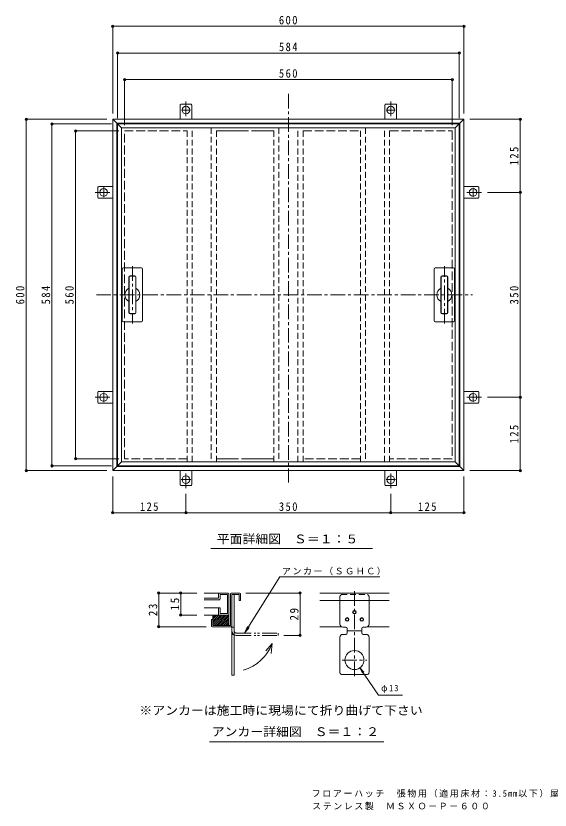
# Model space of a CAD drawing. Units: millimetres at full size, with parts at other scales. Extents: x -372 to 371, y -275 to 268.
# Drawn here: x -372 to -7, y -275 to 268 of the extents above; entities that cross this region are included whole.
import ezdxf
from ezdxf.enums import TextEntityAlignment as Align

# ---------------------------------------------------------------- set-up
doc = ezdxf.new("R2010")
doc.units = ezdxf.units.MM
doc.header["$LTSCALE"] = 2
doc.header["$PDMODE"] = 32
doc.header["$PDSIZE"] = 1.6
for name, pattern in [('CHAIN1', [8, 5, -1, 1, -1]), ('DASHED2', [3, 2, -1]), ('DASHED3', [4, 3, -1]), ('DOUBLE_CHAIN1', [8.8, 5, -1, 0.6, -0.6, 0.6, -1])]:
    doc.linetypes.add(name, pattern=pattern)
for name, color, linetype, lineweight in [('0-0_通り芯', 7, 'CHAIN1', 9), ('0-1_ピット', 2, 'Continuous', 9), ('0-2_本体（蓋）', 3, 'Continuous', 9), ('0-4_寸法', 7, 'Continuous', 9), ('D-1', 2, 'Continuous', 9), ('D-2', 3, 'Continuous', 9), ('D-4', 7, 'Continuous', 9), ('D-5', 7, 'Continuous', 9)]:
    doc.layers.add(name, color=color, linetype=linetype, lineweight=lineweight)
doc.layers.add('F-5_F-5ﾚｲﾔ', color=7, linetype='Continuous')
doc.styles.add('ＭＳ ゴシック', font='')
doc.styles.get('ＭＳ ゴシック').set_extended_font_data('MS Gothic')

msp = doc.modelspace()

# ---------------------------------------------------------------- linework, layer by layer
at = {"layer": '0-0_通り芯'}
for p, q in [((-185.895, 214.843), (-185.895, -50.804)), ((-317.131, 77.493), (-60.033, 77.493))]:
    msp.add_line(p, q, dxfattribs=at)
at = {"layer": '0-1_ピット'}
for p, q in [((-259.895, 207.029), (-259.895, 197.489)), ((-252.308, 207.729), (-259.482, 207.729)), ((-251.895, 207.029), (-251.895, 197.489)), ((-119.895, 207.029), (-119.895, 197.489)), ((-119.482, 207.729), (-112.308, 207.729)), ((-111.895, 207.029), (-111.895, 197.489)), ((-303.095, 194.693), (-305.895, 197.493)), ((-305.895, 197.493), (-305.895, -42.507)), ((-65.895, 197.493), (-305.895, 197.493)), ((-68.695, 194.693), (-65.895, 197.493)), ((-65.895, -42.507), (-65.895, 197.493)), ((-303.095, 194.693), (-303.095, -39.707)), ((-68.695, 194.693), (-303.095, 194.693)), ((-68.695, -39.707), (-68.695, 194.693)), ((-316.134, 143.906), (-316.134, 151.081)), ((-315.434, 151.493), (-305.894, 151.493)), ((-56.354, 151.493), (-65.894, 151.493)), ((-55.654, 143.906), (-55.654, 151.081)), ((-315.434, 143.493), (-305.894, 143.493)), ((-56.354, 143.493), (-65.894, 143.493)), ((-316.134, 11.081), (-316.134, 3.906)), ((-315.434, 11.493), (-305.894, 11.493)), ((-56.354, 11.493), (-65.894, 11.493)), ((-55.654, 11.081), (-55.654, 3.906)), ((-315.434, 3.493), (-305.894, 3.493)), ((-56.354, 3.493), (-65.894, 3.493)), ((-303.095, -39.707), (-305.895, -42.507)), ((-305.895, -42.507), (-65.895, -42.507)), ((-303.095, -39.707), (-68.695, -39.707)), ((-259.895, -52.051), (-259.895, -42.511)), ((-251.895, -52.051), (-251.895, -42.511)), ((-119.895, -52.051), (-119.895, -42.511)), ((-111.895, -52.051), (-111.895, -42.511)), ((-68.695, -39.707), (-65.895, -42.507)), ((-252.308, -52.751), (-259.483, -52.751)), ((-119.483, -52.751), (-112.308, -52.751))]:
    msp.add_line(p, q, dxfattribs=at)
at = {"layer": '0-1_ピット', "linetype": 'CHAIN1'}
for p, q in [((-255.895, 209.488), (-255.895, 198.777)), ((-115.895, 209.488), (-115.895, 198.777)), ((-252.792, 203.729), (-258.96, 203.729)), ((-112.886, 203.729), (-119.102, 203.729)), ((-317.893, 147.493), (-307.183, 147.493)), ((-312.134, 151.009), (-312.134, 144.255)), ((-53.895, 147.493), (-64.606, 147.493)), ((-59.654, 144.447), (-59.654, 150.681)), ((-59.654, 4.388), (-59.654, 10.869)), ((-317.893, 7.493), (-307.183, 7.493)), ((-312.134, 10.705), (-312.134, 4.169)), ((-53.895, 7.493), (-64.606, 7.493)), ((-259.125, -48.751), (-252.672, -48.751)), ((-255.895, -54.51), (-255.895, -43.799)), ((-119.012, -48.751), (-112.722, -48.751)), ((-115.895, -54.51), (-115.895, -43.799))]:
    msp.add_line(p, q, dxfattribs=at)
at = {"layer": '0-1_ピット', "linetype": 'DASHED3'}
for p, q in [((-297.878, -34.507), (-297.878, 189.493)), ((-297.878, 189.493), (-255.095, 189.493)), ((-235.095, 189.493), (-195.895, 189.493)), ((-175.895, 189.493), (-136.695, 189.493)), ((-116.695, 189.493), (-73.878, 189.493)), ((-73.878, 189.493), (-73.878, -34.507)), ((-255.095, -34.507), (-297.878, -34.507)), ((-195.895, -34.507), (-235.095, -34.507)), ((-136.695, -34.507), (-175.895, -34.507)), ((-73.878, -34.507), (-116.695, -34.507))]:
    msp.add_line(p, q, dxfattribs=at)
at = {"layer": '0-1_ピット', "color": 7}
for p, q in [((-305.895, -71.968), (-305.895, -46.507)), ((-65.895, -71.968), (-65.895, -46.507)), ((-255.895, -71.968), (-255.895, -58.51)), ((-115.895, -71.968), (-115.895, -58.51)), ((-305.895, -71.368), (-255.895, -71.368)), ((-255.895, -71.368), (-115.895, -71.368)), ((-115.895, -71.368), (-65.895, -71.368))]:
    msp.add_line(p, q, dxfattribs=at)
at = {"layer": '0-1_ピット'}
for centre in [(-255.895, 203.729), (-115.895, 203.729), (-312.134, 147.493), (-59.654, 147.493), (-312.134, 7.493), (-59.654, 7.493), (-255.895, -48.751), (-115.895, -48.751)]:
    msp.add_circle(centre, 2.6, dxfattribs=at)
for centre, start, end in [((-259.095, 207.029), 118.95502, 180), ((-252.695, 207.029), 0, 61.04498), ((-119.095, 207.029), 118.95502, 180), ((-112.695, 207.029), 0, 61.04498), ((-315.434, 150.693), 90, 151.04498), ((-56.354, 150.693), 28.95502, 90), ((-315.434, 144.293), 208.95502, 270), ((-56.354, 144.293), 270, 331.04498), ((-315.434, 10.693), 90, 151.04498), ((-56.354, 10.693), 28.95502, 90), ((-315.434, 4.293), 208.95502, 270), ((-56.354, 4.293), 270, 331.04498), ((-259.095, -52.051), 180, 241.04498), ((-252.695, -52.051), 298.95502, 0), ((-119.095, -52.051), 180, 241.04498), ((-112.695, -52.051), 298.95502, 0)]:
    msp.add_arc(centre, 0.8, start, end, dxfattribs=at)
at = {"layer": '0-1_ピット', "color": 7}
for p in [(-305.895, -71.368), (-255.895, -71.368), (-115.895, -71.368), (-65.895, -71.368)]:
    msp.add_point(p, dxfattribs=at)
at = {"layer": '0-2_本体（蓋）'}
for p, q in [((-299.878, 191.493), (-302.678, 194.293)), ((-302.678, -39.307), (-302.678, 194.293)), ((-302.678, 194.293), (-69.078, 194.293)), ((-299.878, 191.493), (-299.878, -36.507)), ((-71.878, 191.493), (-299.878, 191.493)), ((-71.878, 191.493), (-69.078, 194.293)), ((-71.878, -36.507), (-71.878, 191.493)), ((-69.078, 194.293), (-69.078, -39.307)), ((-299.495, 95.093), (-299.495, 59.893)), ((-298.695, 95.893), (-286.295, 95.893)), ((-285.495, 95.093), (-285.495, 59.893)), ((-86.295, 59.893), (-86.295, 95.093)), ((-85.495, 95.893), (-73.095, 95.893)), ((-72.295, 59.893), (-72.295, 95.093)), ((-294.935, 65.333), (-294.935, 89.653)), ((-294.735, 89.653), (-294.735, 65.333)), ((-290.935, 90.533), (-294.055, 90.533)), ((-290.935, 90.334), (-294.055, 90.334)), ((-290.255, 89.653), (-290.255, 65.333)), ((-290.055, 65.333), (-290.055, 89.653)), ((-81.735, 89.653), (-81.735, 65.333)), ((-81.535, 65.333), (-81.535, 89.654)), ((-80.864, 90.333), (-77.735, 90.333)), ((-77.735, 90.533), (-80.855, 90.533)), ((-77.055, 65.333), (-77.055, 89.654)), ((-76.855, 89.653), (-76.855, 65.333)), ((-290.926, 64.653), (-294.055, 64.653)), ((-294.055, 64.453), (-290.935, 64.453)), ((-80.855, 64.653), (-77.735, 64.653)), ((-80.855, 64.453), (-77.735, 64.453)), ((-286.295, 59.093), (-298.695, 59.093)), ((-73.095, 59.093), (-85.495, 59.093)), ((-299.878, -36.507), (-302.678, -39.307)), ((-299.878, -36.507), (-71.878, -36.507)), ((-71.878, -36.507), (-69.078, -39.307)), ((-69.078, -39.307), (-302.678, -39.307))]:
    msp.add_line(p, q, dxfattribs=at)
at = {"layer": '0-2_本体（蓋）', "linetype": 'DASHED2'}
for p, q in [((-255.095, 191.493), (-235.095, 191.493)), ((-255.095, -36.507), (-255.095, 191.493)), ((-251.575, -36.507), (-251.575, 191.493)), ((-238.615, 191.493), (-238.615, -36.507)), ((-235.095, -36.507), (-235.095, 191.493)), ((-175.895, 191.493), (-195.895, 191.493)), ((-195.895, -36.507), (-195.895, 191.493)), ((-192.375, 191.493), (-192.375, -36.507)), ((-179.415, -36.507), (-179.415, 191.493)), ((-175.895, -36.507), (-175.895, 191.493)), ((-116.695, 191.493), (-136.695, 191.493)), ((-136.695, -36.507), (-136.695, 191.493)), ((-133.175, 191.493), (-133.175, -36.507)), ((-120.215, -36.507), (-120.215, 191.493)), ((-116.695, -36.507), (-116.695, 191.493)), ((-235.095, 189.493), (-195.895, 189.493)), ((-255.095, -36.507), (-235.095, -36.507)), ((-195.895, -34.507), (-235.095, -34.507)), ((-175.895, -36.507), (-195.895, -36.507)), ((-116.695, -36.507), (-136.695, -36.507))]:
    msp.add_line(p, q, dxfattribs=at)
at = {"layer": '0-2_本体（蓋）', "linetype": 'CHAIN1'}
for p, q in [((-292.495, 97.099), (-292.495, 57.926)), ((-79.295, 57.888), (-79.295, 97.06))]:
    msp.add_line(p, q, dxfattribs=at)
at = {"layer": '0-2_本体（蓋）'}
for centre, radius, start, end in [((-298.695, 95.093), 0.8, 90, 180), ((-286.295, 95.093), 0.8, 0, 90), ((-85.495, 95.093), 0.8, 90, 180), ((-73.095, 95.093), 0.8, 0, 90), ((-294.055, 89.653), 0.88, 90, 180), ((-294.055, 89.653), 0.68, 90, 180), ((-290.935, 89.653), 0.88, 0, 90), ((-290.935, 89.653), 0.68, 0, 90), ((-80.855, 89.653), 0.88, 90, 180), ((-80.855, 89.654), 0.68, 90.79478, 180), ((-77.735, 89.653), 0.88, 0, 90), ((-77.735, 89.654), 0.68, 0, 90), ((-292.495, 77.493), 5.123, 118.44438, 241.55562), ((-292.495, 77.493), 5.123, 298.44438, 61.55562), ((-79.295, 77.493), 5.123, 118.44438, 241.55562), ((-79.295, 77.493), 5.123, 298.44438, 61.55562), ((-294.055, 65.333), 0.88, 180, 270), ((-294.055, 65.333), 0.68, 180, 270), ((-290.935, 65.333), 0.88, 270, 0), ((-290.935, 65.333), 0.68, 270.79478, 0), ((-80.855, 65.333), 0.88, 180, 270), ((-80.855, 65.333), 0.68, 180, 270), ((-77.735, 65.333), 0.88, 270, 0), ((-77.735, 65.333), 0.68, 270, 0), ((-298.695, 59.893), 0.8, 180, 270), ((-286.295, 59.893), 0.8, 270, 0), ((-85.495, 59.893), 0.8, 180, 270), ((-73.095, 59.893), 0.8, 270, 0)]:
    msp.add_arc(centre, radius, start, end, dxfattribs=at)
at = {"layer": '0-4_寸法'}
for p, q in [((-305.895, 261.594), (-305.895, 201.493)), ((-305.895, 260.994), (-65.895, 260.994)), ((-65.895, 261.594), (-65.895, 201.493)), ((-302.678, 243.303), (-302.678, 198.293)), ((-302.678, 242.703), (-69.078, 242.703)), ((-69.078, 243.303), (-69.078, 198.293)), ((-297.878, 225.198), (-297.878, 193.493)), ((-297.878, 224.598), (-73.878, 224.598)), ((-73.878, 225.198), (-73.878, 193.493)), ((-365.652, 197.493), (-309.895, 197.493)), ((-365.052, -42.507), (-365.052, 197.493)), ((-26.798, 197.493), (-61.895, 197.493)), ((-27.398, 197.493), (-27.398, 147.493)), ((-348.064, 194.293), (-306.678, 194.293)), ((-347.464, 194.293), (-347.464, -39.307)), ((-331.97, 189.493), (-301.878, 189.493)), ((-331.37, 189.493), (-331.37, -34.507)), ((-26.798, 147.493), (-49.895, 147.493)), ((-27.398, 147.493), (-27.398, 7.493)), ((-26.798, 7.493), (-49.895, 7.493)), ((-27.398, 7.493), (-27.398, -42.507)), ((-331.97, -34.507), (-301.878, -34.507)), ((-365.652, -42.507), (-309.895, -42.507)), ((-348.064, -39.307), (-306.678, -39.307)), ((-26.798, -42.507), (-61.895, -42.507)), ((-238.912, -95.826), (-128.328, -95.826))]:
    msp.add_line(p, q, dxfattribs=at)
for p in [(-305.895, 260.994), (-65.895, 260.994), (-302.678, 242.703), (-69.078, 242.703), (-297.878, 224.598), (-73.878, 224.598), (-365.052, 197.493), (-27.398, 197.493), (-347.464, 194.293), (-331.37, 189.493), (-27.398, 147.493), (-27.398, 7.493), (-331.37, -34.507), (-365.052, -42.507), (-347.464, -39.307), (-27.398, -42.507)]:
    msp.add_point(p, dxfattribs=at)
at = {"layer": 'D-1'}
for p, q in [((-225.524, -126.774), (-225.524, -148.274)), ((-225.024, -126.274), (-219.024, -126.274)), ((-224.524, -148.774), (-224.524, -127.274)), ((-218.524, -126.774), (-218.524, -131.274)), ((-164.382, -126.274), (-117.089, -126.274)), ((-164.382, -131.274), (-117.089, -131.274)), ((-150.735, -147.462), (-150.735, -131.274)), ((-130.735, -147.462), (-130.735, -131.274)), ((-238.524, -148.774), (-238.524, -144.274)), ((-237.524, -147.926), (-230.871, -141.274)), ((-237.524, -141.562), (-237.235, -141.274)), ((-237.524, -144.108), (-234.69, -141.274)), ((-237.524, -145.38), (-233.417, -141.274)), ((-237.524, -146.653), (-232.144, -141.274)), ((-237.524, -141.274), (-226.524, -141.274)), ((-237.524, -144.274), (-237.524, -141.274)), ((-237.522, -142.833), (-235.962, -141.274)), ((-236.598, -148.274), (-229.598, -141.274)), ((-235.326, -148.274), (-228.326, -141.274)), ((-234.053, -148.274), (-227.053, -141.274)), ((-232.78, -148.274), (-226.524, -142.017)), ((-231.507, -148.274), (-226.524, -143.29)), ((-230.235, -148.274), (-226.524, -144.563)), ((-228.962, -148.274), (-226.524, -145.836)), ((-226.524, -148.274), (-226.524, -141.274)), ((-238.032, -149.274), (-225.024, -149.274)), ((-227.689, -148.274), (-226.524, -147.108)), ((-224.524, -148.774), (-224.524, -182.274)), ((-224.524, -149.462), (-222.924, -149.462)), ((-164.382, -149.274), (-149.582, -149.274)), ((-146.735, -149.462), (-148.735, -149.462)), ((-145.735, -153.462), (-145.735, -150.462)), ((-135.735, -150.462), (-135.735, -153.462)), ((-134.735, -149.462), (-132.735, -149.462)), ((-131.889, -149.274), (-117.089, -149.274)), ((-224.524, -154.462), (-222.924, -154.462)), ((-150.735, -156.462), (-150.735, -180.212)), ((-146.735, -154.462), (-148.735, -154.462)), ((-145.735, -151.962), (-135.735, -151.962)), ((-134.735, -154.462), (-132.735, -154.462)), ((-130.735, -156.462), (-130.735, -180.212)), ((-149.704, -181.962), (-131.767, -181.962))]:
    msp.add_line(p, q, dxfattribs=at)
at = {"layer": 'D-1', "linetype": 'DASHED2'}
for p, q in [((-150.735, -129.024), (-150.735, -131.274)), ((-149.704, -127.274), (-131.767, -127.274)), ((-130.735, -129.024), (-130.735, -131.274))]:
    msp.add_line(p, q, dxfattribs=at)
at = {"layer": 'D-1', "linetype": 'CHAIN1'}
for p, q in [((-140.735, -124.884), (-140.735, -183.998)), ((-149.205, -171.962), (-132.257, -171.962))]:
    msp.add_line(p, q, dxfattribs=at)
at = {"layer": 'D-1', "linetype": 'DOUBLE_CHAIN1'}
for p, q in [((-221.324, -153.562), (-192.924, -153.562)), ((-221.324, -155.162), (-192.924, -155.162)), ((-192.924, -155.162), (-192.924, -153.562))]:
    msp.add_line(p, q, dxfattribs=at)
at = {"layer": 'D-1'}
for points in [[(-224.524, -127.274), (-219.524, -127.274), (-219.524, -131.274), (-218.524, -131.274)], [(-224.524, -182.274), (-222.924, -182.274), (-222.924, -127.274)], [(-238.524, -144.274), (-237.524, -144.274), (-237.524, -148.274), (-225.524, -148.274)]]:
    msp.add_lwpolyline(points, dxfattribs=at)
for centre, radius in [((-140.735, -139.274), 1.25), ((-140.735, -139.274), 1), ((-145.735, -144.274), 1.25), ((-145.735, -144.274), 1), ((-135.735, -144.274), 1.25), ((-135.735, -144.274), 1), ((-140.735, -171.962), 6.5)]:
    msp.add_circle(centre, radius, dxfattribs=at)
for centre, radius, start, end in [((-225.024, -126.774), 0.5, 90, 180), ((-219.024, -126.774), 0.5, 0, 90), ((-238.024, -148.774), 0.5, 180, 270), ((-225.024, -148.774), 0.5, 270, 0), ((-148.735, -147.462), 2, 180, 270), ((-146.735, -150.462), 1, 0, 90), ((-134.735, -150.462), 1, 90, 180), ((-132.735, -147.462), 2, 270, 0), ((-148.735, -156.462), 2, 90, 180), ((-146.735, -153.462), 1, 270, 0), ((-134.735, -153.462), 1, 180, 270), ((-132.735, -156.462), 2, 0, 90), ((-148.735, -180.212), 2, 180, 241.04498), ((-132.735, -180.212), 2, 298.95502, 0)]:
    msp.add_arc(centre, radius, start, end, dxfattribs=at)
at = {"layer": 'D-1', "linetype": 'DASHED2'}
for centre, start, end in [((-148.735, -129.024), 118.95502, 180), ((-132.735, -129.024), 0, 61.04498)]:
    msp.add_arc(centre, 2, start, end, dxfattribs=at)
at = {"layer": 'D-1', "linetype": 'DOUBLE_CHAIN1'}
for radius in [3.2, 1.6]:
    msp.add_arc((-221.324, -151.962), radius, 180, 270, dxfattribs=at)
at = {"layer": 'D-2'}
for p, q in [((-227.053, -126.274), (-243.553, -126.274)), ((-233.553, -129.774), (-243.553, -129.774)), ((-233.553, -126.774), (-233.553, -129.774)), ((-232.553, -130.274), (-232.553, -127.274)), ((-227.553, -127.274), (-232.553, -127.274)), ((-227.553, -140.274), (-227.553, -127.274)), ((-226.553, -126.774), (-226.553, -140.774)), ((-233.053, -130.774), (-243.553, -130.774)), ((-243.553, -136.274), (-232.553, -136.274)), ((-233.553, -140.774), (-233.553, -136.274)), ((-232.553, -140.274), (-232.553, -136.274)), ((-227.553, -140.274), (-232.553, -140.274)), ((-227.053, -141.274), (-243.553, -141.274))]:
    msp.add_line(p, q, dxfattribs=at)
for centre, start, end in [((-233.053, -126.774), 90, 180), ((-227.053, -126.774), 0, 90), ((-233.053, -130.274), 270, 0), ((-233.053, -140.774), 180, 270), ((-227.053, -140.774), 270, 0)]:
    msp.add_arc(centre, 0.5, start, end, dxfattribs=at)
at = {"layer": 'D-4'}
for p, q in [((-274.873, -126.274), (-248.473, -126.274)), ((-274.473, -126.274), (-274.473, -149.274)), ((-259.473, -126.274), (-259.473, -141.274)), ((-177.524, -126.274), (-215.024, -126.274)), ((-177.924, -126.274), (-177.924, -155.162)), ((-259.873, -141.274), (-248.473, -141.274)), ((-274.873, -149.274), (-242.024, -149.274)), ((-177.524, -155.162), (-188.924, -155.162))]:
    msp.add_line(p, q, dxfattribs=at)
for p in [(-274.473, -126.274), (-259.473, -126.274), (-177.924, -126.274), (-259.473, -141.274), (-274.473, -149.274), (-177.924, -155.162)]:
    msp.add_point(p, dxfattribs=at)
at = {"layer": 'D-5'}
for p, q in [((-191.67, -115.123), (-215.877, -153.562)), ((-191.67, -115.123), (-123.333, -115.123)), ((-215.877, -153.562), (-213.787, -149.019)), ((-215.877, -153.562), (-212.683, -149.715)), ((-196.89, -160.57), (-201.336, -165.733)), ((-196.89, -160.57), (-197.775, -167.55)), ((-137.06, -177.323), (-124.194, -196.085)), ((-137.06, -177.323), (-135.215, -180.953)), ((-137.06, -177.323), (-134.37, -180.316)), ((-124.194, -196.085), (-107.859, -196.085)), ((-239.905, -227.953), (-120.636, -227.953))]:
    msp.add_line(p, q, dxfattribs=at)
msp.add_arc((-225.092, -150.025), 30.109, 286.17736, 339.49844, dxfattribs=at)

# ---------------------------------------------------------------- texts
at = {"layer": '0-1_ピット', "char_height": 5.865, "attachment_point": 7, "style": 'ＭＳ ゴシック'}
for s, insert in [('\\T1.27;\\W0.9;125', (-287.395, -70.168)), ('\\T1.27;\\W0.9;350', (-192.395, -70.168)), ('\\T1.27;\\W0.9;125', (-97.395, -70.168))]:
    msp.add_mtext(s, dxfattribs=dict(at, insert=insert))
at = {"layer": '0-4_寸法', "color": 2, "style": 'ＭＳ ゴシック', "width": 1.1}
msp.add_text('平面詳細図\u3000Ｓ＝１：５', height=5.865, dxfattribs=at).set_placement((-234.895, -94.015), align=Align.BOTTOM_LEFT)
at = {"layer": '0-4_寸法', "color": 2, "char_height": 5.865, "attachment_point": 7, "style": 'ＭＳ ゴシック'}
for s, insert in [('\\T1.27;\\W0.9;600', (-192.395, 262.194)), ('\\T1.27;\\W0.9;584', (-192.378, 243.903)), ('\\T1.27;\\W0.9;560', (-192.378, 225.798))]:
    msp.add_mtext(s, dxfattribs=dict(at, insert=insert))
at = {"layer": '0-4_寸法', "color": 2, "char_height": 5.865, "attachment_point": 7, "rotation": 90, "style": 'ＭＳ ゴシック'}
for s, insert in [('\\T1.27;\\W0.9;125', (-28.598, 165.993)), ('\\T1.27;\\W0.9;600', (-366.252, 70.993)), ('\\T1.27;\\W0.9;584', (-348.664, 70.993)), ('\\T1.27;\\W0.9;560', (-332.57, 70.993)), ('\\T1.27;\\W0.9;350', (-28.598, 70.993)), ('\\T1.27;\\W0.9;125', (-28.598, -24.007))]:
    msp.add_mtext(s, dxfattribs=dict(at, insert=insert))
at = {"layer": 'D-4', "color": 2, "char_height": 5.865, "attachment_point": 7, "rotation": 90, "style": 'ＭＳ ゴシック'}
for s, insert in [('\\T1.27;\\W0.95;15', (-260.473, -138.024)), ('\\T1.27;\\W0.95;23', (-275.473, -142.024)), ('\\T1.27;\\W0.95;29', (-178.924, -144.968))]:
    msp.add_mtext(s, dxfattribs=dict(at, insert=insert))
at = {"layer": 'D-5', "color": 2, "style": 'ＭＳ ゴシック', "width": 1.1}
for s, p in [('※アンカーは施工時に現場にて折り曲げて下さい', (-287.718, -211.15)), ('アンカー詳細図\u3000Ｓ＝１：２', (-238.309, -225.686))]:
    msp.add_text(s, height=5.865, dxfattribs=at).set_placement(p, align=Align.BOTTOM_LEFT)
at = {"layer": 'D-5', "char_height": 4.399, "attachment_point": 7, "style": 'ＭＳ ゴシック'}
for s, insert in [('\\T1.17;アンカー（ＳＧＨＣ）', (-190.326, -114.065)), ('\\T1.26;\\W0.95;φ13', (-122.527, -194.504))]:
    msp.add_mtext(s, dxfattribs=dict(at, insert=insert))
at = {"layer": 'F-5_F-5ﾚｲﾔ', "char_height": 4.399, "attachment_point": 7, "style": 'ＭＳ ゴシック'}
for s, insert in [('\\T1.18;フロアーハッチ\u3000張物用（適用床材：3.5mm以下）屋内外用\u3000一般形', (-170.038, -265.925)), ('\\T1.17;ステンレス製\u3000ＭＳＸＯ－Ｐ－６００', (-169.666, -274.506))]:
    msp.add_mtext(s, dxfattribs=dict(at, insert=insert))

doc.saveas('drawing.dxf')
